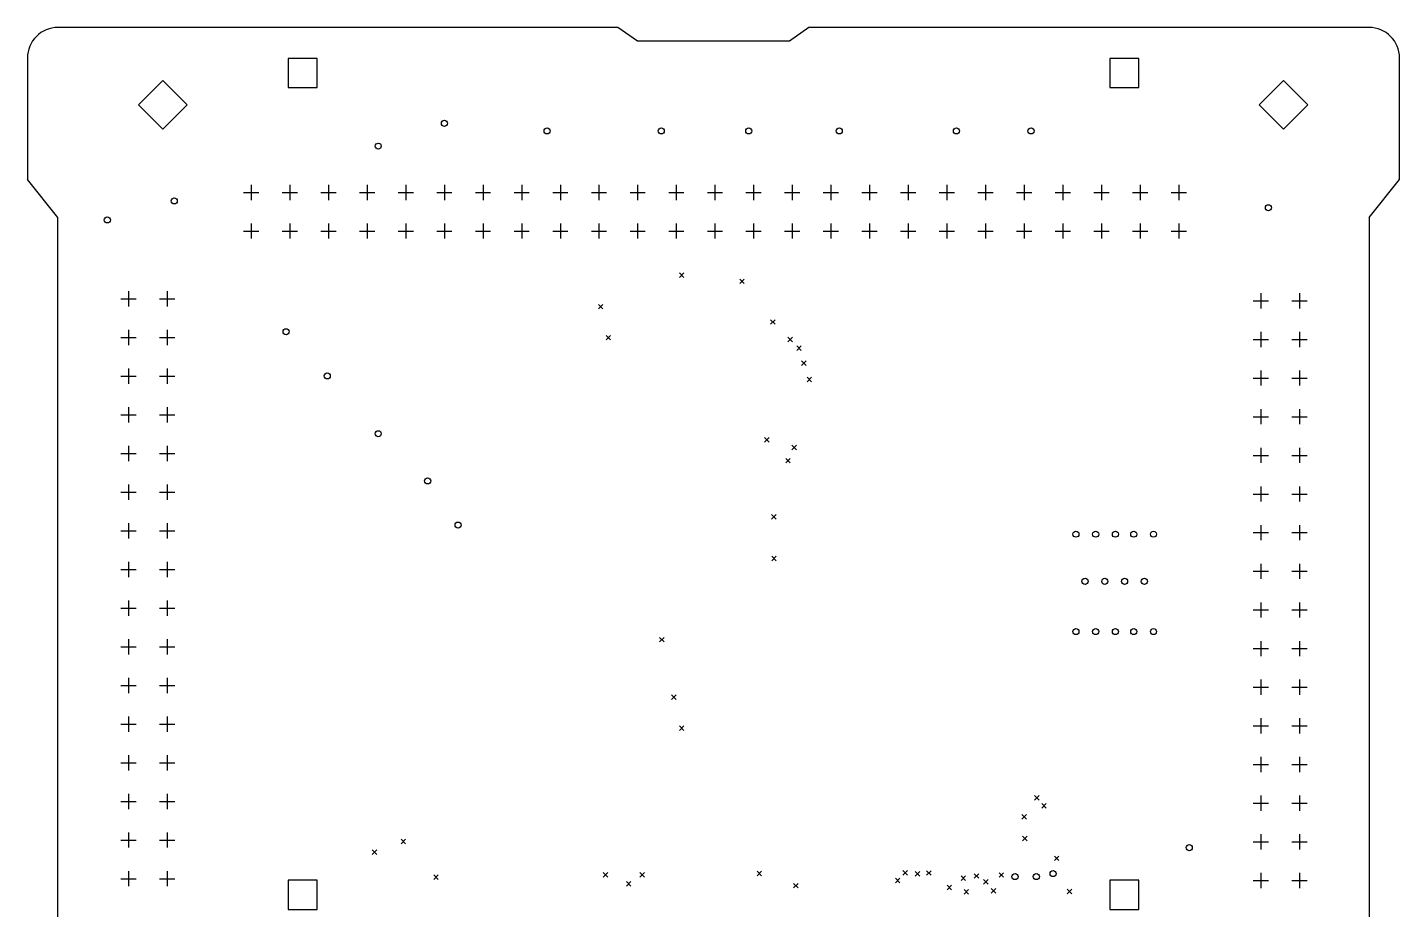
# Model space of a CAD drawing. Extents: x -2 to 90, y -115 to 0.
# Drawn here: x 0 to 90.2, y -58 to 0 of the extents above; entities that cross this region are included whole.
import ezdxf

# ---------------------------------------------------------------- set-up
doc = ezdxf.new("R2010")
doc.units = 0
doc.layers.add('BLACK', color=7, linetype='CONTINUOUS')

msp = doc.modelspace()

# ---------------------------------------------------------------- linework, layer by layer
at = {"layer": 'BLACK', "linetype": 'CONTINUOUS'}
for p, q in [((38.805003, 0), (2, 0)), ((40.085, -0.9), (38.805003, 0)), ((51.355, 0), (50.085, -0.9)), ((88.17, 0), (51.355, 0)), ((50.085, -0.9), (40.085, -0.9)), ((0, -2), (0, -10)), ((19.039603, -2.045397), (17.130397, -2.045397)), ((17.130397, -2.045397), (17.130397, -3.954603)), ((19.039603, -3.954603), (19.039603, -2.045397)), ((73.039603, -2.045397), (71.130397, -2.045397)), ((71.130397, -2.045397), (71.130397, -3.954603)), ((73.039603, -3.954603), (73.039603, -2.045397)), ((90.17, -10), (90.17, -2)), ((8.89, -3.48), (7.29, -5.08)), ((10.49, -5.08), (8.89, -3.48)), ((82.55, -3.48), (80.95, -5.08)), ((84.15, -5.08), (82.55, -3.48)), ((17.130397, -3.954603), (19.039603, -3.954603)), ((71.130397, -3.954603), (73.039603, -3.954603)), ((7.29, -5.08), (8.89, -6.68)), ((8.89, -6.68), (10.49, -5.08)), ((80.95, -5.08), (82.55, -6.68)), ((82.55, -6.68), (84.15, -5.08)), ((2, -12.5), (0, -10)), ((14.7, -10.34), (14.7, -11.34)), ((17.24, -10.34), (17.24, -11.34)), ((19.78, -10.34), (19.78, -11.34)), ((22.32, -10.34), (22.32, -11.34)), ((24.86, -10.34), (24.86, -11.34)), ((27.4, -10.34), (27.4, -11.34)), ((29.94, -10.34), (29.94, -11.34)), ((32.48, -10.34), (32.48, -11.34)), ((35.02, -10.34), (35.02, -11.34)), ((37.56, -10.34), (37.56, -11.34)), ((40.1, -10.34), (40.1, -11.34)), ((42.64, -10.34), (42.64, -11.34)), ((45.18, -10.34), (45.18, -11.34)), ((47.72, -10.34), (47.72, -11.34)), ((50.26, -10.34), (50.26, -11.34)), ((52.8, -10.34), (52.8, -11.34)), ((55.34, -10.34), (55.34, -11.34)), ((57.88, -10.34), (57.88, -11.34)), ((60.42, -10.34), (60.42, -11.34)), ((62.96, -10.34), (62.96, -11.34)), ((65.5, -10.34), (65.5, -11.34)), ((68.04, -10.34), (68.04, -11.34)), ((70.58, -10.34), (70.58, -11.34)), ((73.12, -10.34), (73.12, -11.34)), ((75.66, -10.34), (75.66, -11.34)), ((88.17, -12.5), (90.17, -10)), ((14.2, -10.84), (15.2, -10.84)), ((16.74, -10.84), (17.74, -10.84)), ((19.28, -10.84), (20.28, -10.84)), ((21.82, -10.84), (22.82, -10.84)), ((24.36, -10.84), (25.36, -10.84)), ((26.9, -10.84), (27.9, -10.84)), ((29.44, -10.84), (30.44, -10.84)), ((31.98, -10.84), (32.98, -10.84)), ((34.52, -10.84), (35.52, -10.84)), ((37.06, -10.84), (38.06, -10.84)), ((39.6, -10.84), (40.6, -10.84)), ((42.14, -10.84), (43.14, -10.84)), ((44.68, -10.84), (45.68, -10.84)), ((47.22, -10.84), (48.22, -10.84)), ((49.76, -10.84), (50.76, -10.84)), ((52.3, -10.84), (53.3, -10.84)), ((54.84, -10.84), (55.84, -10.84)), ((57.38, -10.84), (58.38, -10.84)), ((59.92, -10.84), (60.92, -10.84)), ((62.46, -10.84), (63.46, -10.84)), ((65, -10.84), (66, -10.84)), ((67.54, -10.84), (68.54, -10.84)), ((70.08, -10.84), (71.08, -10.84)), ((72.62, -10.84), (73.62, -10.84)), ((75.16, -10.84), (76.16, -10.84)), ((2, -83.39), (2, -12.5)), ((88.17, -12.5), (88.17, -83.39)), ((14.2, -13.38), (15.2, -13.38)), ((14.7, -12.88), (14.7, -13.88)), ((16.74, -13.38), (17.74, -13.38)), ((17.24, -12.88), (17.24, -13.88)), ((19.28, -13.38), (20.28, -13.38)), ((19.78, -12.88), (19.78, -13.88)), ((21.82, -13.38), (22.82, -13.38)), ((22.32, -12.88), (22.32, -13.88)), ((24.36, -13.38), (25.36, -13.38)), ((24.86, -12.88), (24.86, -13.88)), ((26.9, -13.38), (27.9, -13.38)), ((27.4, -12.88), (27.4, -13.88)), ((29.44, -13.38), (30.44, -13.38)), ((29.94, -12.88), (29.94, -13.88)), ((31.98, -13.38), (32.98, -13.38)), ((32.48, -12.88), (32.48, -13.88)), ((34.52, -13.38), (35.52, -13.38)), ((35.02, -12.88), (35.02, -13.88)), ((37.06, -13.38), (38.06, -13.38)), ((37.56, -12.88), (37.56, -13.88)), ((39.6, -13.38), (40.6, -13.38)), ((40.1, -12.88), (40.1, -13.88)), ((42.14, -13.38), (43.14, -13.38)), ((42.64, -12.88), (42.64, -13.88)), ((44.68, -13.38), (45.68, -13.38)), ((45.18, -12.88), (45.18, -13.88)), ((47.22, -13.38), (48.22, -13.38)), ((47.72, -12.88), (47.72, -13.88)), ((49.76, -13.38), (50.76, -13.38)), ((50.26, -12.88), (50.26, -13.88)), ((52.3, -13.38), (53.3, -13.38)), ((52.8, -12.88), (52.8, -13.88)), ((54.84, -13.38), (55.84, -13.38)), ((55.34, -12.88), (55.34, -13.88)), ((57.38, -13.38), (58.38, -13.38)), ((57.88, -12.88), (57.88, -13.88)), ((59.92, -13.38), (60.92, -13.38)), ((60.42, -12.88), (60.42, -13.88)), ((62.46, -13.38), (63.46, -13.38)), ((62.96, -12.88), (62.96, -13.88)), ((65, -13.38), (66, -13.38)), ((65.5, -12.88), (65.5, -13.88)), ((67.54, -13.38), (68.54, -13.38)), ((68.04, -12.88), (68.04, -13.88)), ((70.08, -13.38), (71.08, -13.38)), ((70.58, -12.88), (70.58, -13.88)), ((72.62, -13.38), (73.62, -13.38)), ((73.12, -12.88), (73.12, -13.88)), ((75.16, -13.38), (76.16, -13.38)), ((75.66, -12.88), (75.66, -13.88)), ((42.8425, -16.1227), (43.1425, -16.4227)), ((43.1425, -16.1227), (42.8425, -16.4227)), ((46.8083, -16.5317), (47.1083, -16.8317)), ((47.1083, -16.5317), (46.8083, -16.8317)), ((6.14, -17.84), (7.14, -17.84)), ((6.64, -17.34), (6.64, -18.34)), ((8.68, -17.84), (9.68, -17.84)), ((9.18, -17.34), (9.18, -18.34)), ((80.56, -17.96), (81.56, -17.96)), ((81.06, -17.46), (81.06, -18.46)), ((83.1, -17.96), (84.1, -17.96)), ((83.6, -17.46), (83.6, -18.46)), ((37.5232, -18.1969), (37.8232, -18.4969)), ((37.8232, -18.1969), (37.5232, -18.4969)), ((48.8403, -19.2081), (49.1403, -19.5081)), ((49.1403, -19.2081), (48.8403, -19.5081)), ((6.14, -20.38), (7.14, -20.38)), ((6.64, -19.88), (6.64, -20.88)), ((8.68, -20.38), (9.68, -20.38)), ((9.18, -19.88), (9.18, -20.88)), ((38.021, -20.239), (38.321, -20.539)), ((38.321, -20.239), (38.021, -20.539)), ((49.9761, -20.3537), (50.2761, -20.6537)), ((50.2761, -20.3537), (49.9761, -20.6537)), ((80.56, -20.5), (81.56, -20.5)), ((81.06, -20), (81.06, -21)), ((83.1, -20.5), (84.1, -20.5)), ((83.6, -20), (83.6, -21)), ((50.5504, -20.928), (50.8504, -21.228)), ((50.8504, -20.928), (50.5504, -21.228)), ((6.64, -22.42), (6.64, -23.42)), ((9.18, -22.42), (9.18, -23.42)), ((50.8764, -21.9167), (51.1764, -22.2167)), ((51.1764, -21.9167), (50.8764, -22.2167)), ((81.06, -22.54), (81.06, -23.54)), ((83.6, -22.54), (83.6, -23.54)), ((6.14, -22.92), (7.14, -22.92)), ((8.68, -22.92), (9.68, -22.92)), ((51.2335, -22.9832), (51.5335, -23.2832)), ((51.5335, -22.9832), (51.2335, -23.2832)), ((80.56, -23.04), (81.56, -23.04)), ((83.1, -23.04), (84.1, -23.04)), ((6.64, -24.96), (6.64, -25.96)), ((9.18, -24.96), (9.18, -25.96)), ((81.06, -25.08), (81.06, -26.08)), ((83.6, -25.08), (83.6, -26.08)), ((6.14, -25.46), (7.14, -25.46)), ((8.68, -25.46), (9.68, -25.46)), ((80.56, -25.58), (81.56, -25.58)), ((83.1, -25.58), (84.1, -25.58)), ((48.4348, -26.9481), (48.7348, -27.2481)), ((48.7348, -26.9481), (48.4348, -27.2481)), ((6.64, -27.5), (6.64, -28.5)), ((9.18, -27.5), (9.18, -28.5)), ((50.2351, -27.4527), (50.5351, -27.7527)), ((50.5351, -27.4527), (50.2351, -27.7527)), ((81.06, -27.62), (81.06, -28.62)), ((83.6, -27.62), (83.6, -28.62)), ((6.14, -28), (7.14, -28)), ((8.68, -28), (9.68, -28)), ((49.8297, -28.3197), (50.1297, -28.6197)), ((50.1297, -28.3197), (49.8297, -28.6197)), ((80.56, -28.12), (81.56, -28.12)), ((83.1, -28.12), (84.1, -28.12)), ((6.14, -30.54), (7.14, -30.54)), ((6.64, -30.04), (6.64, -31.04)), ((8.68, -30.54), (9.68, -30.54)), ((9.18, -30.04), (9.18, -31.04)), ((81.06, -30.16), (81.06, -31.16)), ((83.6, -30.16), (83.6, -31.16)), ((80.56, -30.66), (81.56, -30.66)), ((83.1, -30.66), (84.1, -30.66)), ((48.8974, -32.0118), (49.1974, -32.3118)), ((49.1974, -32.0118), (48.8974, -32.3118)), ((6.14, -33.08), (7.14, -33.08)), ((6.64, -32.58), (6.64, -33.58)), ((8.68, -33.08), (9.68, -33.08)), ((9.18, -32.58), (9.18, -33.58)), ((80.56, -33.2), (81.56, -33.2)), ((81.06, -32.7), (81.06, -33.7)), ((83.1, -33.2), (84.1, -33.2)), ((83.6, -32.7), (83.6, -33.7)), ((6.64, -35.12), (6.64, -36.12)), ((9.18, -35.12), (9.18, -36.12)), ((48.9113, -34.7487), (49.2113, -35.0487)), ((49.2113, -34.7487), (48.9113, -35.0487)), ((6.14, -35.62), (7.14, -35.62)), ((8.68, -35.62), (9.68, -35.62)), ((80.56, -35.74), (81.56, -35.74)), ((81.06, -35.24), (81.06, -36.24)), ((83.1, -35.74), (84.1, -35.74)), ((83.6, -35.24), (83.6, -36.24)), ((6.64, -37.66), (6.64, -38.66)), ((9.18, -37.66), (9.18, -38.66)), ((81.06, -37.78), (81.06, -38.78)), ((83.6, -37.78), (83.6, -38.78)), ((6.14, -38.16), (7.14, -38.16)), ((8.68, -38.16), (9.68, -38.16)), ((80.56, -38.28), (81.56, -38.28)), ((83.1, -38.28), (84.1, -38.28)), ((6.64, -40.2), (6.64, -41.2)), ((9.18, -40.2), (9.18, -41.2)), ((41.535, -40.083), (41.835, -40.383)), ((41.835, -40.083), (41.535, -40.383)), ((81.06, -40.32), (81.06, -41.32)), ((83.6, -40.32), (83.6, -41.32)), ((6.14, -40.7), (7.14, -40.7)), ((8.68, -40.7), (9.68, -40.7)), ((80.56, -40.82), (81.56, -40.82)), ((83.1, -40.82), (84.1, -40.82)), ((6.14, -43.24), (7.14, -43.24)), ((6.64, -42.74), (6.64, -43.74)), ((8.68, -43.24), (9.68, -43.24)), ((9.18, -42.74), (9.18, -43.74)), ((81.06, -42.86), (81.06, -43.86)), ((83.6, -42.86), (83.6, -43.86)), ((42.335, -43.865), (42.635, -44.165)), ((42.635, -43.865), (42.335, -44.165)), ((80.56, -43.36), (81.56, -43.36)), ((83.1, -43.36), (84.1, -43.36)), ((6.14, -45.78), (7.14, -45.78)), ((6.64, -45.28), (6.64, -46.28)), ((8.68, -45.78), (9.68, -45.78)), ((9.18, -45.28), (9.18, -46.28)), ((42.8404, -45.898), (43.1404, -46.198)), ((43.1404, -45.898), (42.8404, -46.198)), ((80.56, -45.9), (81.56, -45.9)), ((81.06, -45.4), (81.06, -46.4)), ((83.1, -45.9), (84.1, -45.9)), ((83.6, -45.4), (83.6, -46.4)), ((6.14, -48.32), (7.14, -48.32)), ((6.64, -47.82), (6.64, -48.82)), ((8.68, -48.32), (9.68, -48.32)), ((9.18, -47.82), (9.18, -48.82)), ((80.56, -48.44), (81.56, -48.44)), ((81.06, -47.94), (81.06, -48.94)), ((83.1, -48.44), (84.1, -48.44)), ((83.6, -47.94), (83.6, -48.94)), ((6.64, -50.36), (6.64, -51.36)), ((9.18, -50.36), (9.18, -51.36)), ((66.1774, -50.4703), (66.4774, -50.7703)), ((66.4774, -50.4703), (66.1774, -50.7703)), ((81.06, -50.48), (81.06, -51.48)), ((83.6, -50.48), (83.6, -51.48)), ((6.14, -50.86), (7.14, -50.86)), ((8.68, -50.86), (9.68, -50.86)), ((66.6518, -51.0018), (66.9518, -51.3018)), ((66.9518, -51.0018), (66.6518, -51.3018)), ((80.56, -50.98), (81.56, -50.98)), ((83.1, -50.98), (84.1, -50.98)), ((65.3569, -51.7175), (65.6569, -52.0175)), ((65.6569, -51.7175), (65.3569, -52.0175)), ((6.64, -52.9), (6.64, -53.9)), ((9.18, -52.9), (9.18, -53.9)), ((65.4005, -53.1528), (65.7005, -53.4528)), ((65.7005, -53.1528), (65.4005, -53.4528)), ((81.06, -53.02), (81.06, -54.02)), ((83.6, -53.02), (83.6, -54.02)), ((6.14, -53.4), (7.14, -53.4)), ((8.68, -53.4), (9.68, -53.4)), ((22.65, -54.05), (22.95, -54.35)), ((22.95, -54.05), (22.65, -54.35)), ((24.55, -53.35), (24.85, -53.65)), ((24.85, -53.35), (24.55, -53.65)), ((80.56, -53.52), (81.56, -53.52)), ((83.1, -53.52), (84.1, -53.52)), ((67.4875, -54.4486), (67.7875, -54.7486)), ((67.7875, -54.4486), (67.4875, -54.7486)), ((6.64, -55.44), (6.64, -56.44)), ((9.18, -55.44), (9.18, -56.44)), ((26.6988, -55.6847), (26.9988, -55.9847)), ((26.9988, -55.6847), (26.6988, -55.9847)), ((37.8309, -55.5388), (38.1309, -55.8388)), ((38.1309, -55.5388), (37.8309, -55.8388)), ((40.2538, -55.5404), (40.5538, -55.8404)), ((40.5538, -55.5404), (40.2538, -55.8404)), ((47.95, -55.45), (48.25, -55.75)), ((48.25, -55.45), (47.95, -55.75)), ((57.0359, -55.9028), (57.3359, -56.2028)), ((57.3359, -55.9028), (57.0359, -56.2028)), ((57.535, -55.4092), (57.835, -55.7092)), ((57.835, -55.4092), (57.535, -55.7092)), ((58.335, -55.4665), (58.635, -55.7665)), ((58.635, -55.4665), (58.335, -55.7665)), ((59.0914, -55.4127), (59.3914, -55.7127)), ((59.3914, -55.4127), (59.0914, -55.7127)), ((61.35, -55.75), (61.65, -56.05)), ((61.65, -55.75), (61.35, -56.05)), ((62.2177, -55.6128), (62.5177, -55.9128)), ((62.5177, -55.6128), (62.2177, -55.9128)), ((63.849665, -55.549665), (64.149665, -55.849665)), ((64.149665, -55.549665), (63.849665, -55.849665)), ((81.06, -55.56), (81.06, -56.56)), ((83.6, -55.56), (83.6, -56.56)), ((6.14, -55.94), (7.14, -55.94)), ((8.68, -55.94), (9.68, -55.94)), ((19.039603, -56.045397), (17.130397, -56.045397)), ((17.130397, -56.045397), (17.130397, -57.954603)), ((19.039603, -57.954603), (19.039603, -56.045397)), ((39.36, -56.1283), (39.66, -56.4283)), ((39.66, -56.1283), (39.36, -56.4283)), ((50.35, -56.25), (50.65, -56.55)), ((50.65, -56.25), (50.35, -56.55)), ((60.4345, -56.361855), (60.7345, -56.661855)), ((60.7345, -56.361855), (60.4345, -56.661855)), ((61.55, -56.65), (61.85, -56.95)), ((61.85, -56.65), (61.55, -56.95)), ((62.8333, -56.0002), (63.1333, -56.3002)), ((63.1333, -56.0002), (62.8333, -56.3002)), ((63.3417, -56.5864), (63.6417, -56.8864)), ((63.6417, -56.5864), (63.3417, -56.8864)), ((68.3298, -56.6298), (68.6298, -56.9298)), ((68.6298, -56.6298), (68.3298, -56.9298)), ((73.039603, -56.045397), (71.130397, -56.045397)), ((71.130397, -56.045397), (71.130397, -57.954603)), ((73.039603, -57.954603), (73.039603, -56.045397)), ((80.56, -56.06), (81.56, -56.06)), ((83.1, -56.06), (84.1, -56.06)), ((17.130397, -57.954603), (19.039603, -57.954603)), ((71.130397, -57.954603), (73.039603, -57.954603))]:
    msp.add_line(p, q, dxfattribs=at)
at = {"layer": 'BLACK'}
for centre in [(27.4, -6.3), (34.15, -6.8), (41.65, -6.8), (47.4, -6.8), (53.35, -6.8), (61.05, -6.8), (65.95, -6.8), (23.05, -7.8), (9.65, -11.4), (81.55, -11.85), (5.25, -12.65), (17, -20), (19.7, -22.9), (23.05, -26.7), (26.3, -29.8), (28.3, -32.7), (68.9, -33.3), (70.2, -33.3), (71.5, -33.3), (72.7, -33.3), (74, -33.3), (69.5, -36.4), (70.8, -36.4), (72.1, -36.4), (73.4, -36.4), (68.9, -39.7), (70.2, -39.7), (71.5, -39.7), (72.7, -39.7), (74, -39.7), (76.35, -53.9), (64.9, -55.8), (66.3, -55.8), (67.4, -55.6)]:
    msp.add_circle(centre, 0.2, dxfattribs=at)
for centre, radius, start, end in [((1.999999, -1.999999), 1.999999, -270.00002865, -179.99997135), ((88.17, -2), 2, 0, 90)]:
    msp.add_arc(centre, radius, start, end, dxfattribs=at)

doc.saveas('drawing.dxf')
